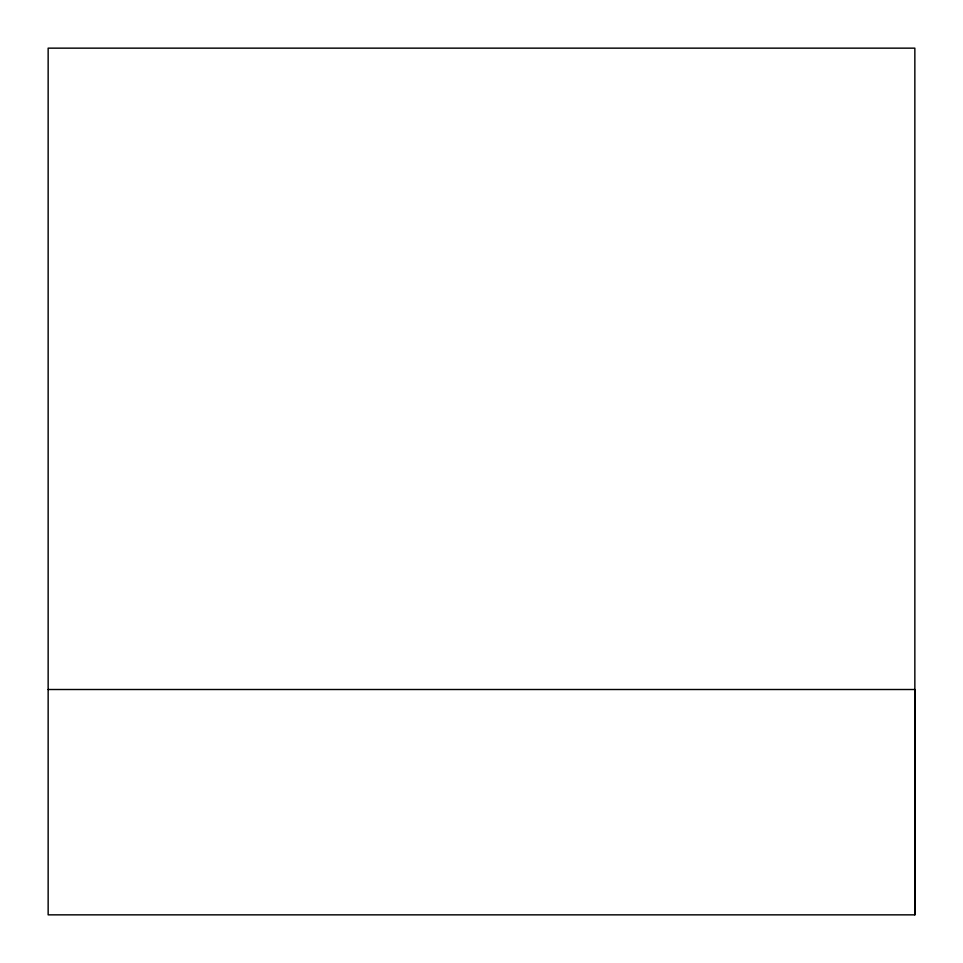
<?xml version="1.0" encoding="UTF-8"?>
<svg xmlns="http://www.w3.org/2000/svg" width="963" height="963" viewBox="0 0 963 963"><rect width="100%" height="100%" fill="white"/><g stroke="black" fill="none" stroke-linecap="round" stroke-linejoin="round"><path stroke-width="1.44" d="M914.85 914.85L914.85 48.15L48.15 48.15L48.15 914.85L914.85 914.85L914.85 689.508L48.15 689.508"/></g></svg>
